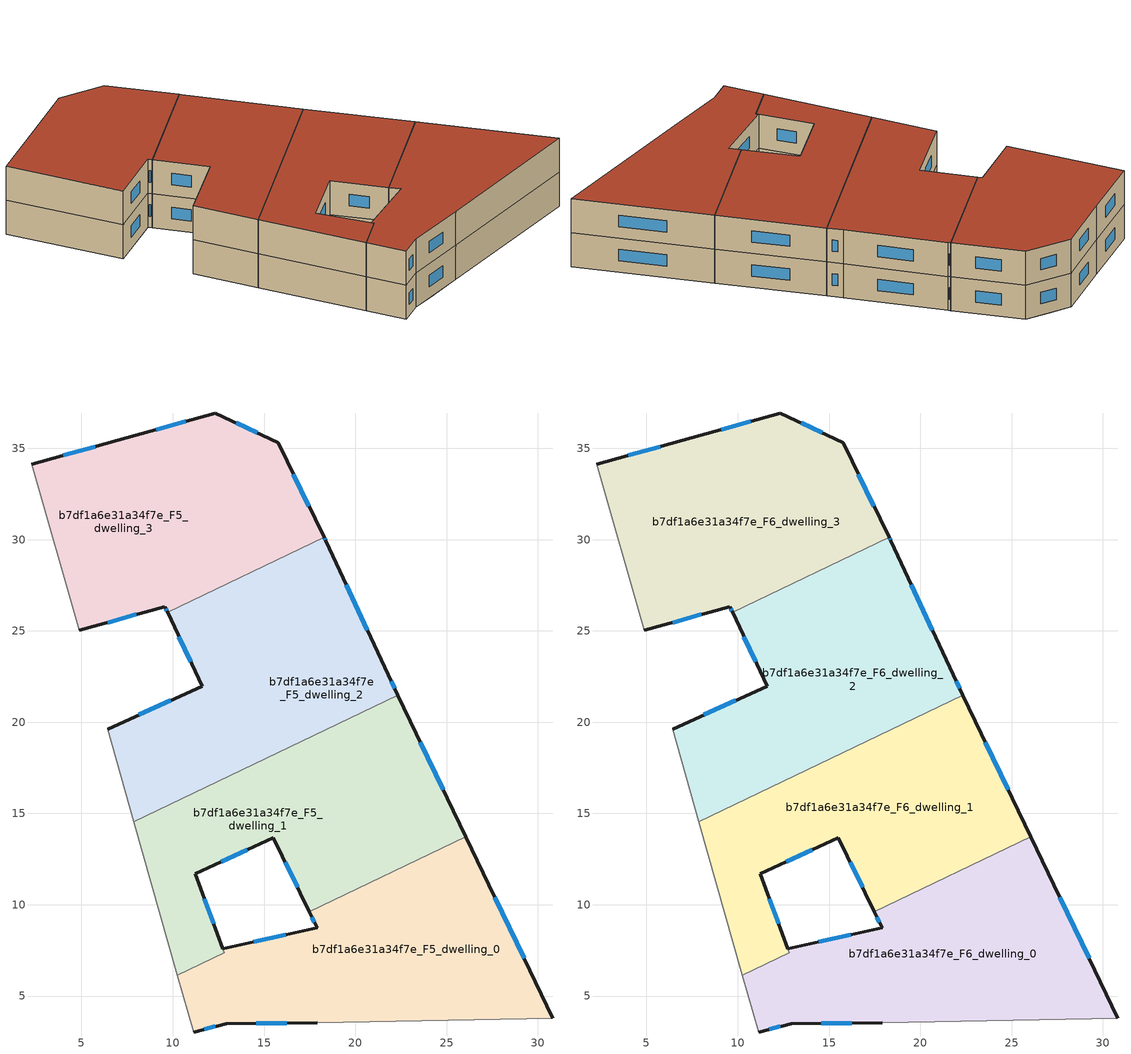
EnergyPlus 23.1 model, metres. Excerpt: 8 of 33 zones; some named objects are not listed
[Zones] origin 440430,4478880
b7df1a6e31a34f7e_F5_dwelling_0
 floor to b7df1a6e31a34f7e_F4_dwelling_3 (EU_floor_Construction): 26.11,13.6 30.82,3.78 17.9,3.53 14.75,3.5 17.07,8.56 17.9,8.75 17.52,9.55 17.56,9.64 25.96,13.67 z15
 floor to b7df1a6e31a34f7e_F4_dwelling_4 (EU_floor_Construction): 17.07,8.56 14.75,3.5 12.92,3.48 11.14,3.03 10.26,6.14 12.82,7.37 12.74,7.59 z15
 wall outside (EU_wall_Construction): 17.49,9.61 17.9,8.75 12.74,7.59 / 30.82,3.78 26.05,13.71 / 11.14,3.03 12.92,3.48 17.9,3.53 z15:18
 wall to b7df1a6e31a34f7e_F5_dwelling_1 (EU_wall_Construction): 26.05,13.71 17.49,9.61 / 12.81,7.37 10.26,6.14 / 12.74,7.59 12.82,7.37 z15:18; 12.81,7.37,17.99 12.82,7.37,15 12.81,7.37,15
 wall adiabatic (EU_wall_Construction): 17.9,3.53 30.82,3.78 / 10.26,6.14 11.14,3.03 z15:18
 window (EU_Window_Construction): 17.62,9.32 17.76,9.04 / 29.24,7.07 27.63,10.42 / 14.57,3.5 16.25,3.52 / 11.73,3.18 12.33,3.33 / 16.19,8.37 14.45,7.98 z15.99:17.01
b7df1a6e31a34f7e_F5_dwelling_1
 floor to b7df1a6e31a34f7e_F4_dwelling_4 (EU_floor_Construction): 20.54,16.15 17.56,9.64 17.49,9.61 15.52,13.68 11.23,11.69 12.82,7.37 10.26,6.14 7.87,14.55 15.77,18.33 z15
 floor to b7df1a6e31a34f7e_F4_dwelling_3 (EU_floor_Construction): 25.96,13.67 17.56,9.64 20.54,16.15 z15
 floor adiabatic (EU_floor_Construction): 22.33,21.48 26.05,13.71 25.96,13.67 15.77,18.33 z15
 wall outside (EU_wall_Construction): 26.05,13.71 22.33,21.48 / 12.74,7.59 11.23,11.69 15.52,13.68 17.49,9.61 z15:18
 wall adiabatic (EU_wall_Construction): 7.87,14.55 10.26,6.14 z15:18
 wall to b7df1a6e31a34f7e_F5_dwelling_2 (EU_wall_Construction): 22.33,21.48 7.87,14.55 z15:18
 window (EU_Window_Construction): 24.82,16.29 23.57,18.91 / 16.17,12.33 16.83,10.96 / 12.65,12.35 14.09,13.02 / 12.24,8.95 11.73,10.33 z15.99:17.01
b7df1a6e31a34f7e_F5_dwelling_2
 floor to b7df1a6e31a34f7e_F4_dwelling_0 (EU_floor_Construction): 18.37,29.95 21.79,22.61 22.33,21.48 15.77,18.33 13.43,19.4 18.31,30.07 z15
 floor to b7df1a6e31a34f7e_F4_dwelling_1 (EU_floor_Construction): 18.29,30.12 18.31,30.07 13.43,19.4 9.71,21.11 11.6,21.98 9.71,26.01 z15
 floor to b7df1a6e31a34f7e_F4_dwelling_4 (EU_floor_Construction): 15.77,18.33 7.87,14.55 6.44,19.61 9.71,21.11 z15
 wall outside (EU_wall_Construction): 22.33,21.48 21.79,22.61 18.37,29.95 18.29,30.12 / 9.71,26.01 11.6,21.98 6.44,19.61 z15:18
 wall to b7df1a6e31a34f7e_F5_dwelling_3 (EU_wall_Construction): 18.29,30.12 9.71,26.01 z15:18
 wall adiabatic (EU_wall_Construction): 6.44,19.61 7.87,14.55 z15:18
 window (EU_Window_Construction): 18.34,30.01 18.31,30.06 / 20.66,25.04 19.5,27.52 / 22.15,21.85 21.97,22.23 / 9.89,21.19 8.15,20.39 / 10.34,24.67 10.98,23.31 z15.99:17.01
b7df1a6e31a34f7e_F5_dwelling_3
 floor to b7df1a6e31a34f7e_F4_dwelling_1 (EU_floor_Construction): 15.78,35.31 18.29,30.12 9.71,26.01 9.56,26.33 9.42,26.29 13.94,36.17 z15
 floor to b7df1a6e31a34f7e_F4_dwelling_2 (EU_floor_Construction): 13.94,36.17 9.42,26.29 4.89,25.03 2.27,34.14 7.49,35.58 12.32,36.94 z15
 wall outside (EU_wall_Construction): 18.29,30.12 15.78,35.31 12.32,36.94 7.49,35.58 2.27,34.14 / 4.89,25.03 9.56,26.33 9.71,26.01 z15:18
 wall adiabatic (EU_wall_Construction): 2.27,34.14 4.89,25.03 z15:18
 window (EU_Window_Construction): 5.76,35.1 4,34.62 / 10.72,36.49 9.09,36.03 / 14.63,35.85 13.47,36.4 / 17.46,31.84 16.61,33.59 / 9.61,26.23 9.66,26.12 / 6.44,25.46 8.01,25.9 z15.99:17.01
b7df1a6e31a34f7e_F6_dwelling_0
 floor to b7df1a6e31a34f7e_F5_dwelling_0 (EU_floor_Construction): 26.05,13.71 30.82,3.78 17.9,3.53 12.92,3.48 11.14,3.03 10.26,6.14 12.82,7.37 12.74,7.59 17.9,8.75 17.49,9.61 z18
 wall outside (EU_wall_Construction): 17.49,9.61 17.9,8.75 12.74,7.59 / 30.82,3.78 26.05,13.71 / 11.14,3.03 12.92,3.48 17.9,3.53 z18:21
 wall to b7df1a6e31a34f7e_F6_dwelling_1 (EU_wall_Construction): 26.05,13.71 17.49,9.61 / 12.81,7.37 10.26,6.14 / 12.74,7.59 12.82,7.37 z18:21; 12.81,7.37,20.99 12.82,7.37,18 12.81,7.37,18
 wall adiabatic (EU_wall_Construction): 17.9,3.53 30.82,3.78 / 10.26,6.14 11.14,3.03 z18:21
 window (EU_Window_Construction): 17.62,9.32 17.76,9.04 / 29.24,7.07 27.63,10.42 / 14.57,3.5 16.25,3.52 / 11.73,3.18 12.33,3.33 / 16.19,8.37 14.45,7.98 z18.99:20.01
 roof outside (EU_roof_Construction): 30.82,3.78 26.05,13.71 17.49,9.61 17.9,8.75 12.74,7.59 12.82,7.37 10.26,6.14 11.14,3.03 12.92,3.48 17.9,3.53 z21
b7df1a6e31a34f7e_F6_dwelling_1
 floor to b7df1a6e31a34f7e_F5_dwelling_1 (EU_floor_Construction): 22.33,21.48 26.05,13.71 17.49,9.61 15.52,13.68 11.23,11.69 12.81,7.37 10.26,6.14 7.87,14.55 z18
 wall outside (EU_wall_Construction): 26.05,13.71 22.33,21.48 / 12.74,7.59 11.23,11.69 15.52,13.68 17.49,9.61 z18:21
 wall adiabatic (EU_wall_Construction): 7.87,14.55 10.26,6.14 z18:21
 wall to b7df1a6e31a34f7e_F6_dwelling_2 (EU_wall_Construction): 22.33,21.48 7.87,14.55 z18:21
 window (EU_Window_Construction): 24.82,16.29 23.57,18.91 / 16.17,12.33 16.83,10.96 / 12.65,12.35 14.09,13.02 / 12.24,8.95 11.73,10.33 z18.99:20.01
 roof outside (EU_roof_Construction): 26.05,13.71 22.33,21.48 7.87,14.55 10.26,6.14 12.81,7.37 11.23,11.69 15.52,13.68 17.49,9.61 z21
b7df1a6e31a34f7e_F6_dwelling_2
 floor to b7df1a6e31a34f7e_F5_dwelling_2 (EU_floor_Construction): 18.37,29.95 21.79,22.61 22.33,21.48 7.87,14.55 6.44,19.61 11.6,21.98 9.71,26.01 18.29,30.12 z18
 wall outside (EU_wall_Construction): 22.33,21.48 21.79,22.61 18.37,29.95 18.29,30.12 / 9.71,26.01 11.6,21.98 6.44,19.61 z18:21
 wall to b7df1a6e31a34f7e_F6_dwelling_3 (EU_wall_Construction): 18.29,30.12 9.71,26.01 z18:21
 wall adiabatic (EU_wall_Construction): 6.44,19.61 7.87,14.55 z18:21
 window (EU_Window_Construction): 18.34,30.01 18.31,30.06 / 20.66,25.04 19.5,27.52 / 22.15,21.85 21.97,22.23 / 9.89,21.19 8.15,20.39 / 10.34,24.67 10.98,23.31 z18.99:20.01
 roof outside (EU_roof_Construction): 22.33,21.48 21.79,22.61 18.37,29.95 18.29,30.12 9.71,26.01 11.6,21.98 6.44,19.61 7.87,14.55 z21
b7df1a6e31a34f7e_F6_dwelling_3
 floor to b7df1a6e31a34f7e_F5_dwelling_3 (EU_floor_Construction): 15.78,35.31 18.29,30.12 9.71,26.01 9.56,26.33 4.89,25.03 2.27,34.14 7.49,35.58 12.32,36.94 z18
 wall outside (EU_wall_Construction): 18.29,30.12 15.78,35.31 12.32,36.94 7.49,35.58 2.27,34.14 / 4.89,25.03 9.56,26.33 9.71,26.01 z18:21
 wall adiabatic (EU_wall_Construction): 2.27,34.14 4.89,25.03 z18:21
 window (EU_Window_Construction): 5.76,35.1 4,34.62 / 10.72,36.49 9.09,36.03 / 14.63,35.85 13.47,36.4 / 17.46,31.84 16.61,33.59 / 9.61,26.23 9.66,26.12 / 6.44,25.46 8.01,25.9 z18.99:20.01
 roof outside (EU_roof_Construction): 18.29,30.12 15.78,35.31 12.32,36.94 7.49,35.58 2.27,34.14 4.89,25.03 9.56,26.33 9.71,26.01 z21
[Building]
EU S2 Campaign: North Axis=0; Terrain=City; Solar Distribution=FullExterior
[Site:Location]
Madrid: Latitude=40.5; Longitude=-3.5; Time Zone=1; Elevation=609
[SizingPeriod:WeatherFileDays]
AnnualSizingPeriod: Begin Month=1; Begin Day of Month=1; End Month=12; End Day of Month=31; Day of Week for Start Day=Monday; Use Weather File Daylight Saving Period=No; Use Weather File Rain and Snow Indicators=No
[MATERIAL]
EU_InternalMass_Material: Roughness=MediumRough; Thickness=0.1; Conductivity=1; Density=1800; Specific Heat=900; Thermal Absorptance=0.9; Solar Absorptance=0.7; Visible Absorptance=0.7
[MATERIAL:NOMASS] Roughness=MediumRough; Thermal Absorptance=0.9; Solar Absorptance=0.7; Visible Absorptance=0.7
Name | Thermal Resistance
EU_wall_NoMass | 0.609216
EU_roof_NoMass | 0.513268
EU_floor_NoMass | 0.568163
[WINDOWMATERIAL:SIMPLEGLAZINGSYSTEM]
EU_Window_SimpleGlazing: UFactor=5.50606; Solar Heat Gain Coefficient=0.85; Visible Transmittance=0.85
[CONSTRUCTION]
EU_wall_Construction: EU_wall_NoMass
EU_roof_Construction: EU_roof_NoMass
EU_floor_Construction: EU_floor_NoMass
EU_InternalMass_Construction: EU_InternalMass_Material
EU_Window_Construction: EU_Window_SimpleGlazing
[ZONE] Type=1; Multiplier=1; Ceiling Height=autocalculate; Floor Area=autocalculate; Part of Total Floor Area=Yes
Name | Volume
b7df1a6e31a34f7e_F5_dwelling_0; b7df1a6e31a34f7e_F6_dwelling_0 | 366.393
b7df1a6e31a34f7e_F5_dwelling_1 | 365.705
b7df1a6e31a34f7e_F6_dwelling_1 | 365.666
b7df1a6e31a34f7e_F5_dwelling_2; b7df1a6e31a34f7e_F6_dwelling_2 | 365.998
b7df1a6e31a34f7e_F5_dwelling_3; b7df1a6e31a34f7e_F6_dwelling_3 | 366.041
[INTERNALMASS] Construction=EU_InternalMass_Construction
Name | Zone or ZoneList | Surface Area
b7df1a6e31a34f7e_F5_dwelling_0_EU_InternalMass | b7df1a6e31a34f7e_F5_dwelling_0 | 122.132
b7df1a6e31a34f7e_F5_dwelling_1_EU_InternalMass | b7df1a6e31a34f7e_F5_dwelling_1 | 121.901
b7df1a6e31a34f7e_F5_dwelling_2_EU_InternalMass | b7df1a6e31a34f7e_F5_dwelling_2 | 121.999
b7df1a6e31a34f7e_F5_dwelling_3_EU_InternalMass | b7df1a6e31a34f7e_F5_dwelling_3 | 122.014
b7df1a6e31a34f7e_F6_dwelling_0_EU_InternalMass | b7df1a6e31a34f7e_F6_dwelling_0 | 122.132
b7df1a6e31a34f7e_F6_dwelling_1_EU_InternalMass | b7df1a6e31a34f7e_F6_dwelling_1 | 121.901
b7df1a6e31a34f7e_F6_dwelling_2_EU_InternalMass | b7df1a6e31a34f7e_F6_dwelling_2 | 121.999
b7df1a6e31a34f7e_F6_dwelling_3_EU_InternalMass | b7df1a6e31a34f7e_F6_dwelling_3 | 122.014
[OTHEREQUIPMENT] Fuel Type=Electricity; Design Level Calculation Method=Watts/Area; Power per Zone Floor Area=1; Fraction Latent=0; Fraction Radiant=0; Fraction Lost=0; Carbon Dioxide Generation Rate=0; EndUse Subcategory=EU_Step8_InternalGains
Name | Zone or ZoneList or Space or SpaceList | Schedule
EU_Step8_InternalGain_b7df1a6e31a34f7e_F5_dwelling_0_f000 | b7df1a6e31a34f7e_F5_dwelling_0 | EU_Step8_GainSchedule_b7df1a6e31a34f7e_F5_dwelling_0_f000
EU_Step8_InternalGain_b7df1a6e31a34f7e_F5_dwelling_1_f000 | b7df1a6e31a34f7e_F5_dwelling_1 | EU_Step8_GainSchedule_b7df1a6e31a34f7e_F5_dwelling_1_f000
EU_Step8_InternalGain_b7df1a6e31a34f7e_F5_dwelling_2_f000 | b7df1a6e31a34f7e_F5_dwelling_2 | EU_Step8_GainSchedule_b7df1a6e31a34f7e_F5_dwelling_2_f000
EU_Step8_InternalGain_b7df1a6e31a34f7e_F5_dwelling_3_f000 | b7df1a6e31a34f7e_F5_dwelling_3 | EU_Step8_GainSchedule_b7df1a6e31a34f7e_F5_dwelling_3_f000
EU_Step8_InternalGain_b7df1a6e31a34f7e_F6_dwelling_0_f000 | b7df1a6e31a34f7e_F6_dwelling_0 | EU_Step8_GainSchedule_b7df1a6e31a34f7e_F6_dwelling_0_f000
EU_Step8_InternalGain_b7df1a6e31a34f7e_F6_dwelling_1_f000 | b7df1a6e31a34f7e_F6_dwelling_1 | EU_Step8_GainSchedule_b7df1a6e31a34f7e_F6_dwelling_1_f000
EU_Step8_InternalGain_b7df1a6e31a34f7e_F6_dwelling_2_f000 | b7df1a6e31a34f7e_F6_dwelling_2 | EU_Step8_GainSchedule_b7df1a6e31a34f7e_F6_dwelling_2_f000
EU_Step8_InternalGain_b7df1a6e31a34f7e_F6_dwelling_3_f000 | b7df1a6e31a34f7e_F6_dwelling_3 | EU_Step8_GainSchedule_b7df1a6e31a34f7e_F6_dwelling_3_f000
[ZONEVENTILATION:DESIGNFLOWRATE] Schedule=EU_AlwaysOn; Design Flow Rate Calculation Method=AirChanges/Hour; Air Changes per Hour=0.752966; Ventilation Type=Natural; Fan Pressure Rise=0; Fan Total Efficiency=1; Constant Term Coefficient=1; Temperature Term Coefficient=0; Velocity Term Coefficient=0; Velocity Squared Term Coefficient=0; Minimum Indoor Temperature=-100; Maximum Indoor Temperature=100; Delta Temperature=-100; Minimum Outdoor Temperature=-100; Maximum Outdoor Temperature=100; Maximum Wind Speed=40
Name | Zone or ZoneList or Space or SpaceList
EU_ConstantAir_b7df1a6e31a34f7e_F5_dwelling_0 | b7df1a6e31a34f7e_F5_dwelling_0
EU_ConstantAir_b7df1a6e31a34f7e_F5_dwelling_1 | b7df1a6e31a34f7e_F5_dwelling_1
EU_ConstantAir_b7df1a6e31a34f7e_F5_dwelling_2 | b7df1a6e31a34f7e_F5_dwelling_2
EU_ConstantAir_b7df1a6e31a34f7e_F5_dwelling_3 | b7df1a6e31a34f7e_F5_dwelling_3
EU_ConstantAir_b7df1a6e31a34f7e_F6_dwelling_0 | b7df1a6e31a34f7e_F6_dwelling_0
EU_ConstantAir_b7df1a6e31a34f7e_F6_dwelling_1 | b7df1a6e31a34f7e_F6_dwelling_1
EU_ConstantAir_b7df1a6e31a34f7e_F6_dwelling_2 | b7df1a6e31a34f7e_F6_dwelling_2
EU_ConstantAir_b7df1a6e31a34f7e_F6_dwelling_3 | b7df1a6e31a34f7e_F6_dwelling_3
[HVACTEMPLATE:ZONE:IDEALLOADSAIRSYSTEM] System Availability Schedule=EU_AlwaysOn; Maximum Heating Supply Air Temperature=50; Minimum Cooling Supply Air Temperature=13; Maximum Heating Supply Air Humidity Ratio=0.0156; Minimum Cooling Supply Air Humidity Ratio=0.0077; Heating Limit=NoLimit; Cooling Limit=NoLimit; Heating Availability Schedule=EU_AlwaysOn; Cooling Availability Schedule=EU_CoolingOff; Dehumidification Control Type=ConstantSensibleHeatRatio; Cooling Sensible Heat Ratio=0.7; Dehumidification Setpoint=60; Humidification Control Type=None; Humidification Setpoint=30; Outdoor Air Method=None; Outdoor Air Flow Rate per Person=0.00944; Outdoor Air Flow Rate per Zone Floor Area=0; Outdoor Air Flow Rate per Zone=0; Demand Controlled Ventilation Type=None; Outdoor Air Economizer Type=NoEconomizer; Heat Recovery Type=None; Sensible Heat Recovery Effectiveness=0.7; Latent Heat Recovery Effectiveness=0.65
Name | Template Thermostat
b7df1a6e31a34f7e_F5_dwelling_0 | EU_HeatOnly_b7df1a6e31a34f7e_F5_dwelling_0
b7df1a6e31a34f7e_F5_dwelling_1 | EU_HeatOnly_b7df1a6e31a34f7e_F5_dwelling_1
b7df1a6e31a34f7e_F5_dwelling_2 | EU_HeatOnly_b7df1a6e31a34f7e_F5_dwelling_2
b7df1a6e31a34f7e_F5_dwelling_3 | EU_HeatOnly_b7df1a6e31a34f7e_F5_dwelling_3
b7df1a6e31a34f7e_F6_dwelling_0 | EU_HeatOnly_b7df1a6e31a34f7e_F6_dwelling_0
b7df1a6e31a34f7e_F6_dwelling_1 | EU_HeatOnly_b7df1a6e31a34f7e_F6_dwelling_1
b7df1a6e31a34f7e_F6_dwelling_2 | EU_HeatOnly_b7df1a6e31a34f7e_F6_dwelling_2
b7df1a6e31a34f7e_F6_dwelling_3 | EU_HeatOnly_b7df1a6e31a34f7e_F6_dwelling_3
[SIZING:ZONE] Zone Cooling Design Supply Air Temperature Input Method=SupplyAirTemperature; Zone Cooling Design Supply Air Temperature=13; Zone Heating Design Supply Air Temperature Input Method=SupplyAirTemperature; Zone Heating Design Supply Air Temperature=50; Zone Cooling Design Supply Air Humidity Ratio=0.008; Zone Heating Design Supply Air Humidity Ratio=0.008; Cooling Design Air Flow Method=DesignDay; Cooling Design Air Flow Rate=0; Cooling Minimum Air Flow per Zone Floor Area=0.000762; Cooling Minimum Air Flow=0; Cooling Minimum Air Flow Fraction=0.2; Heating Design Air Flow Method=DesignDay; Heating Design Air Flow Rate=0; Heating Maximum Air Flow per Zone Floor Area=0.002032; Heating Maximum Air Flow=0.141576; Heating Maximum Air Flow Fraction=0.3; Account for Dedicated Outdoor Air System=No; Dedicated Outdoor Air System Control Strategy=NeutralSupplyAir; Dedicated Outdoor Air Low Setpoint Temperature for Design=autosize; Dedicated Outdoor Air High Setpoint Temperature for Design=autosize; Zone Load Sizing Method=Sensible Load Only No Latent Load; Zone Latent Cooling Design Supply Air Humidity Ratio Input Method=HumidityRatioDifference; Zone Cooling Design Supply Air Humidity Ratio Difference=0.005; Zone Latent Heating Design Supply Air Humidity Ratio Input Method=HumidityRatioDifference; Zone Humidification Design Supply Air Humidity Ratio Difference=0.005
b7df1a6e31a34f7e_F5_dwelling_0; b7df1a6e31a34f7e_F5_dwelling_1; b7df1a6e31a34f7e_F5_dwelling_2; b7df1a6e31a34f7e_F5_dwelling_3; b7df1a6e31a34f7e_F6_dwelling_0; b7df1a6e31a34f7e_F6_dwelling_1; b7df1a6e31a34f7e_F6_dwelling_2; b7df1a6e31a34f7e_F6_dwelling_3
[SCHEDULE:CONSTANT]
Name | Hourly Value
EU_AlwaysOn | 1
EU_CoolingOff | 0
[SCHEDULE:FILE] Column Number=1; Rows to Skip at Top=0; Number of Hours of Data=8760; Column Separator=Comma; Interpolate to Timestep=No; Minutes per Item=60; Adjust Schedule for Daylight Savings=Yes
Name | File
EU_Step8_GainSchedule_b7df1a6e31a34f7e_F5_dwelling_0_f000 | ../../schedules/b7df1a6e31a34f7e/b7df1a6e31a34f7e_F5_dwelling_0_f000_gain.csv
EU_Step8_GainSchedule_b7df1a6e31a34f7e_F5_dwelling_1_f000 | ../../schedules/b7df1a6e31a34f7e/b7df1a6e31a34f7e_F5_dwelling_1_f000_gain.csv
EU_Step8_GainSchedule_b7df1a6e31a34f7e_F5_dwelling_2_f000 | ../../schedules/b7df1a6e31a34f7e/b7df1a6e31a34f7e_F5_dwelling_2_f000_gain.csv
EU_Step8_GainSchedule_b7df1a6e31a34f7e_F5_dwelling_3_f000 | ../../schedules/b7df1a6e31a34f7e/b7df1a6e31a34f7e_F5_dwelling_3_f000_gain.csv
EU_Step8_GainSchedule_b7df1a6e31a34f7e_F6_dwelling_0_f000 | ../../schedules/b7df1a6e31a34f7e/b7df1a6e31a34f7e_F6_dwelling_0_f000_gain.csv
EU_Step8_GainSchedule_b7df1a6e31a34f7e_F6_dwelling_1_f000 | ../../schedules/b7df1a6e31a34f7e/b7df1a6e31a34f7e_F6_dwelling_1_f000_gain.csv
EU_Step8_GainSchedule_b7df1a6e31a34f7e_F6_dwelling_2_f000 | ../../schedules/b7df1a6e31a34f7e/b7df1a6e31a34f7e_F6_dwelling_2_f000_gain.csv
EU_Step8_GainSchedule_b7df1a6e31a34f7e_F6_dwelling_3_f000 | ../../schedules/b7df1a6e31a34f7e/b7df1a6e31a34f7e_F6_dwelling_3_f000_gain.csv
